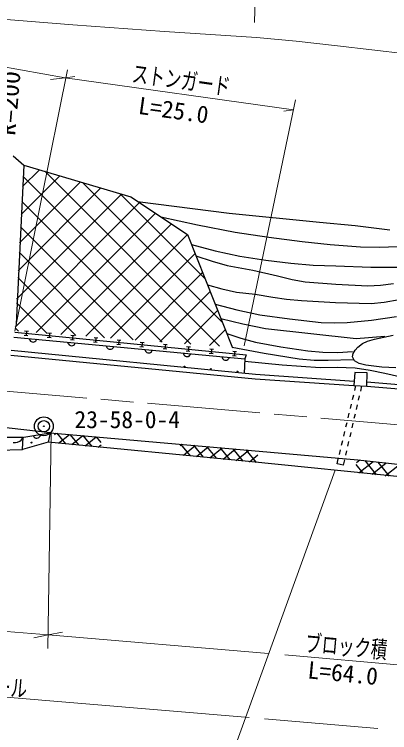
# Model space of a CAD drawing. Units: millimetres, scale not verified. Extents: x 40000 to 680000, y 20000 to 380000.
# Drawn here: x 495968 to 535901, y 237556 to 313887 of the extents above; entities that cross this region are included whole.
import ezdxf
from ezdxf.enums import TextEntityAlignment as Align

# ---------------------------------------------------------------- set-up
doc = ezdxf.new("R2010")
doc.units = ezdxf.units.MM
doc.header["$LTSCALE"] = 1000
doc.linetypes.add('CHAIN', pattern=[18.5, 12, -1.5, 3.5, -1.5])
for name, color, linetype, lineweight in [('M-BGD', 7, 'Continuous', 25), ('M-BMK', 2, 'CHAIN', 13), ('M-BMK-SRVR', 3, 'Continuous', 25), ('M-STR-HTXT', 7, 'Continuous', 13)]:
    doc.layers.add(name, color=color, linetype=linetype, lineweight=lineweight)
doc.styles.add('ＭＳ ゴシック', font='')
doc.styles.get('ＭＳ ゴシック').set_extended_font_data('MS Gothic')

msp = doc.modelspace()

# ---------------------------------------------------------------- linework, layer by layer
at = {"layer": 'M-BGD'}
for p, q in [((495833, 298862), (496972, 297869)), ((496972, 297869), (496175, 280966)), ((496972, 297869), (508365, 294494)), ((496850, 295590), (498636, 297376)), ((517798, 278610), (499199, 297209)), ((496690, 292602), (500818, 296730)), ((514741, 278839), (496908, 296672)), ((496370, 286625), (505182, 295437)), ((496530, 289613), (503000, 296083)), ((518101, 281136), (503218, 296019)), ((496210, 283636), (507364, 294791)), ((516246, 285820), (507237, 294829)), ((496050, 280648), (509286, 293884)), ((511685, 279067), (496764, 293987)), ((508365, 294494), (514390, 290503)), ((509087, 294016), (518809, 292766)), ((498298, 280068), (510988, 292757)), ((511553, 292383), (515462, 291529)), ((518809, 292766), (528446, 291798)), ((500930, 279871), (512689, 291630)), ((528446, 291798), (532228, 291433)), ((508628, 279296), (496620, 291303)), ((515462, 291529), (519477, 290756)), ((532228, 291433), (535906, 290974)), ((503561, 279674), (514390, 290503)), ((514390, 290503), (519164, 278452)), ((519477, 290756), (523031, 290201)), ((523031, 290201), (526605, 289745)), ((514821, 289417), (517339, 288763)), ((526605, 289745), (529585, 289428)), ((529585, 289428), (532785, 289200)), ((505571, 279524), (496477, 288618)), ((517339, 288763), (519960, 288189)), ((532785, 289200), (534785, 289154)), ((534785, 289154), (536782, 289210)), ((506193, 279478), (515193, 288477)), ((515296, 288217), (517004, 287642)), ((519960, 288189), (522727, 287761)), ((517004, 287642), (518605, 287213)), ((518605, 287213), (521358, 286701)), ((522727, 287761), (525371, 287450)), ((525371, 287450), (527762, 287246)), ((527762, 287246), (530161, 287148)), ((530161, 287148), (533881, 287029)), ((533881, 287029), (537868, 287021)), ((508825, 279281), (515995, 286451)), ((521358, 286701), (523960, 286103)), ((502514, 279753), (496333, 285933)), ((523960, 286103), (525512, 285714)), ((525512, 285714), (526910, 285465)), ((516511, 285150), (518053, 284704)), ((526910, 285465), (530162, 285211)), ((530162, 285211), (533562, 285055)), ((533562, 285055), (534933, 285111)), ((534933, 285111), (536321, 285270)), ((511457, 279084), (516798, 284426)), ((518053, 284704), (519588, 284377)), ((519588, 284377), (521575, 284158)), ((521575, 284158), (523477, 283849)), ((499457, 279981), (496189, 283249)), ((523477, 283849), (524914, 283622)), ((524914, 283622), (526505, 283483)), ((526505, 283483), (530148, 283261)), ((530148, 283261), (533946, 283161)), ((533946, 283161), (535326, 283301)), ((535326, 283301), (536901, 283579)), ((517324, 283097), (519648, 282484)), ((519648, 282484), (522093, 281958)), ((514088, 278888), (517600, 282400)), ((522093, 281958), (525262, 281517)), ((533980, 281402), (536623, 281781)), ((517935, 281556), (520270, 280988)), ((520270, 280988), (522680, 280510)), ((525262, 281517), (528631, 281155)), ((528631, 281155), (529996, 281090)), ((529996, 281090), (531392, 281131)), ((531392, 281131), (533980, 281402)), ((496400, 280210), (496045, 280564)), ((497062, 280273), (497460, 280234)), ((497261, 280254), (497212, 279756)), ((516720, 278691), (518403, 280374)), ((522680, 280510), (532351, 279443)), ((495899, 279596), (520502, 277279)), ((496005, 280125), (520627, 277718)), ((497411, 279737), (497013, 279776)), ((497551, 279440), (497574, 279342)), ((499873, 279496), (499475, 279535)), ((499524, 280033), (499922, 279994)), ((499723, 280013), (499674, 279515)), ((501986, 279792), (502384, 279753)), ((502185, 279772), (502137, 279275)), ((504448, 279551), (504846, 279512)), ((504647, 279531), (504599, 279034)), ((518560, 279976), (520076, 279460)), ((520076, 279460), (521622, 279051)), ((532351, 279443), (535396, 279682)), ((534300, 279369), (536274, 279809)), ((497574, 279342), (497614, 279257)), ((497614, 279257), (497686, 279170)), ((497686, 279170), (497761, 279115)), ((497761, 279115), (497854, 279074)), ((497854, 279074), (497981, 279062)), ((497981, 279062), (498080, 279085)), ((498080, 279085), (498164, 279125)), ((498164, 279125), (498251, 279197)), ((498251, 279197), (498306, 279273)), ((498306, 279273), (498347, 279365)), ((501651, 279054), (501674, 278955)), ((501674, 278955), (501714, 278871)), ((501714, 278871), (501787, 278784)), ((501787, 278784), (501862, 278729)), ((501862, 278729), (501954, 278688)), ((502336, 279255), (501937, 279294)), ((501954, 278688), (502082, 278676)), ((502082, 278676), (502180, 278699)), ((502180, 278699), (502265, 278739)), ((502265, 278739), (502352, 278811)), ((502352, 278811), (502407, 278886)), ((502407, 278886), (502448, 278979)), ((504798, 279014), (504400, 279053)), ((505752, 278668), (505775, 278569)), ((507260, 278774), (506862, 278813)), ((506911, 279310), (507309, 279271)), ((507110, 279291), (507061, 278793)), ((509373, 279069), (509771, 279030)), ((509572, 279050), (509523, 278552)), ((511835, 278829), (512233, 278790)), ((512034, 278809), (511985, 278312)), ((521622, 279051), (524326, 278556)), ((532519, 278537), (532998, 278911)), ((532998, 278911), (533545, 279162)), ((533545, 279162), (534300, 279369)), ((495639, 278185), (521632, 275645)), ((505775, 278569), (505815, 278485)), ((505815, 278485), (505887, 278398)), ((505887, 278398), (505962, 278343)), ((505962, 278343), (506055, 278302)), ((506055, 278302), (506182, 278290)), ((506182, 278290), (506281, 278313)), ((506281, 278313), (506365, 278353)), ((506365, 278353), (506452, 278425)), ((506452, 278425), (506508, 278500)), ((506508, 278500), (506548, 278593)), ((509722, 278533), (509324, 278572)), ((509853, 278282), (509875, 278183)), ((509875, 278183), (509916, 278099)), ((509916, 278099), (509988, 278012)), ((509988, 278012), (510063, 277957)), ((510063, 277957), (510156, 277916)), ((510156, 277916), (510283, 277904)), ((510283, 277904), (510382, 277927)), ((510382, 277927), (510466, 277967)), ((510466, 277967), (510553, 278039)), ((510553, 278039), (510608, 278114)), ((510608, 278114), (510649, 278207)), ((512184, 278292), (511786, 278331)), ((513953, 277896), (513976, 277797)), ((514647, 278051), (514249, 278090)), ((514297, 278588), (514695, 278549)), ((514496, 278568), (514448, 278071)), ((517109, 277810), (516711, 277849)), ((516759, 278347), (517157, 278308)), ((516958, 278328), (516910, 277830)), ((519141, 278510), (522550, 277877)), ((519222, 278106), (519620, 278067)), ((519421, 278087), (519372, 277589)), ((522550, 277877), (526289, 277296)), ((524326, 278556), (527182, 278145)), ((527182, 278145), (528778, 278001)), ((528778, 278001), (530377, 277964)), ((530377, 277964), (531951, 278048)), ((532024, 277831), (532228, 278194)), ((532228, 278194), (532519, 278537)), ((495589, 277687), (521593, 275146)), ((513976, 277797), (514016, 277713)), ((514016, 277713), (514088, 277626)), ((514088, 277626), (514164, 277571)), ((514164, 277571), (514256, 277530)), ((514256, 277530), (514384, 277518)), ((514384, 277518), (514482, 277541)), ((514482, 277541), (514566, 277581)), ((514566, 277581), (514653, 277653)), ((514653, 277653), (514709, 277728)), ((514709, 277728), (514750, 277821)), ((518054, 277510), (518077, 277411)), ((518077, 277411), (518117, 277327)), ((518117, 277327), (518189, 277240)), ((518189, 277240), (518264, 277185)), ((518264, 277185), (518357, 277144)), ((518357, 277144), (518484, 277132)), ((518484, 277132), (518583, 277155)), ((518583, 277155), (518667, 277195)), ((518667, 277195), (518754, 277267)), ((518754, 277267), (518809, 277342)), ((518809, 277342), (518850, 277435)), ((519571, 277570), (519173, 277609)), ((520502, 277279), (520432, 275762)), ((520627, 277718), (520502, 277279)), ((526289, 277296), (527884, 277154)), ((527884, 277154), (529346, 277133)), ((529346, 277133), (532031, 277206)), ((531952, 277491), (532024, 277831)), ((532170, 277073), (531952, 277491)), ((520492, 277050), (524454, 276658)), ((524454, 276658), (528504, 276362)), ((528504, 276362), (530306, 276399)), ((530306, 276399), (532229, 276331)), ((532675, 276802), (532170, 277073)), ((532229, 276331), (533812, 276089)), ((533363, 276621), (532675, 276802)), ((535079, 276397), (533363, 276621)), ((536553, 276309), (535079, 276397)), ((521632, 275645), (532114, 274898)), ((532184, 275811), (532079, 274445)), ((533497, 275785), (532184, 275811)), ((533484, 274393), (533497, 275785)), ((533812, 276089), (535397, 275745)), ((535397, 275745), (536951, 275404)), ((521593, 275146), (532079, 274445)), ((533488, 274853), (550757, 273332)), ((532079, 274445), (533484, 274393)), ((532196, 273932), (532318, 274436)), ((532920, 274414), (532788, 273847)), ((533484, 274393), (550664, 272839)), ((531961, 272960), (532078, 273446)), ((532674, 273360), (532560, 272874)), ((531725, 271988), (531843, 272474)), ((532447, 272387), (532333, 271900)), ((499769, 269433), (479807, 271640)), ((531490, 271016), (531608, 271502)), ((532219, 271413), (532105, 270926)), ((531255, 270044), (531372, 270530)), ((531992, 270439), (531878, 269952)), ((531019, 269072), (531137, 269558)), ((531764, 269465), (531651, 268978)), ((489116, 268953), (496918, 268953)), ((496688, 268649), (496802, 268763)), ((496802, 268763), (496916, 268953)), ((496820, 267636), (496918, 268953)), ((496986, 268953), (499769, 269433)), ((497984, 269125), (498031, 269036)), ((498031, 269036), (498092, 268965)), ((498092, 268965), (498185, 268900)), ((498185, 268900), (498272, 268866)), ((498272, 268866), (498372, 268851)), ((498372, 268851), (498498, 268873)), ((498498, 268873), (498587, 268921)), ((498587, 268921), (498658, 268982)), ((498658, 268982), (498723, 269074)), ((498723, 269074), (498757, 269161)), ((498757, 269161), (498772, 269261)), ((499769, 269433), (499559, 268418)), ((499769, 269433), (532525, 266560)), ((500242, 269247), (500401, 269378)), ((501442, 268237), (500510, 269368)), ((500679, 268310), (501822, 269253)), ((502850, 268101), (501907, 269246)), ((502086, 268175), (503243, 269128)), ((504257, 267966), (503304, 269123)), ((503494, 268039), (504664, 269004)), ((505218, 268373), (504700, 269000)), ((495852, 268383), (496080, 268383)), ((496080, 268383), (496308, 268421)), ((496308, 268421), (496536, 268535)), ((496536, 268535), (496688, 268649)), ((499559, 268418), (496820, 267636)), ((520885, 266364), (499559, 268418)), ((504902, 267904), (505203, 268152)), ((513604, 268043), (513797, 268202)), ((514700, 266959), (513667, 268214)), ((513949, 267032), (515219, 268078)), ((516108, 266823), (515064, 268091)), ((515357, 266896), (516641, 267953)), ((517516, 266686), (516460, 267969)), ((530784, 268100), (530902, 268586)), ((531537, 268491), (531423, 268005)), ((493555, 267566), (496820, 267636)), ((516764, 266759), (518063, 267828)), ((518923, 266550), (517856, 267846)), ((518172, 266623), (519485, 267704)), ((520331, 266414), (519252, 267724)), ((519580, 266486), (520906, 267579)), ((521739, 266277), (520648, 267602)), ((530549, 267128), (530666, 267614)), ((531309, 267518), (531196, 267031)), ((520987, 266350), (521887, 267091)), ((530309, 266138), (530431, 266642)), ((531082, 266544), (530950, 265977)), ((532390, 266264), (532728, 266535)), ((532525, 266560), (544655, 265190)), ((534491, 264966), (533285, 266472)), ((538297, 264603), (520885, 266364)), ((530950, 265977), (530309, 266138)), ((533085, 265122), (532355, 266034)), ((532627, 265173), (534131, 266377)), ((534033, 265017), (535534, 266219)), ((535896, 264811), (534693, 266313)), ((535438, 264861), (536936, 266061))]:
    msp.add_line(p, q, dxfattribs=at)
for centre in [(514070, 276464), (516886, 276199), (519702, 275934), (497803, 268376)]:
    msp.add_circle(centre, 50, dxfattribs=at)
at = {"layer": 'M-BMK'}
msp.add_line((491713, 274131), (542925, 269758), dxfattribs=at)
at = {"layer": 'M-BMK-SRVR'}
for radius in [1000, 600, 40]:
    msp.add_circle((499105, 270114), radius, dxfattribs=at)
at = {"layer": 'M-STR-HTXT'}
for p, q in [((521813, 322065), (521517, 313032)), ((501370, 307128), (464834, 313706)), ((492453, 313556), (502208, 312780)), ((502208, 312780), (511944, 312075)), ((511944, 312075), (521722, 311412)), ((521722, 311412), (525967, 311034)), ((525967, 311034), (530337, 310541)), ((530337, 310541), (540072, 309394)), ((496028, 280237), (501617, 308002)), ((501370, 307128), (499820, 306980)), ((501370, 307128), (502400, 307267)), ((501370, 307128), (525671, 303730)), ((520417, 278679), (525895, 304798)), ((525671, 303730), (524642, 303591)), ((499876, 269424), (499543, 246503)), ((530103, 265432), (517705, 231252)), ((464527, 250860), (499555, 247932)), ((499555, 247932), (501086, 248217)), ((499555, 247932), (498026, 247634)), ((499555, 247932), (523002, 245972)), ((524742, 245822), (537542, 244680)), ((464211, 243896), (520955, 239152)), ((522572, 239017), (534658, 238007))]:
    msp.add_line(p, q, dxfattribs=at)

# ---------------------------------------------------------------- texts
at = {"layer": 'M-BMK-SRVR', "style": 'ＭＳ ゴシック'}
msp.add_text('23-58-0-4', height=1833, dxfattribs=at).set_placement((502367, 269365), align=Align.BOTTOM_LEFT)
at = {"layer": 'M-STR-HTXT', "style": 'ＭＳ ゴシック'}
for s, rotation, width, p in [('ストンガード', 352.087, 0.7, (508328, 306178)), ('R=200', 85, 1.1, (496590, 300899)), ('ブロック積', 355, 0.7, (526802, 245638)), ('ガードレール', 355, 0.7, (486740, 241657))]:
    msp.add_text(s, height=1833, rotation=rotation, dxfattribs=dict(at, width=width)).set_placement(p, align=Align.BOTTOM_LEFT)
for s, rotation, p in [('L=25.0', 352, (508999, 302780)), ('L=64.0', 354.434, (527063, 242785))]:
    msp.add_text(s, height=1833, rotation=rotation, dxfattribs=at).set_placement(p, align=Align.BOTTOM_LEFT)

doc.saveas('drawing.dxf')
